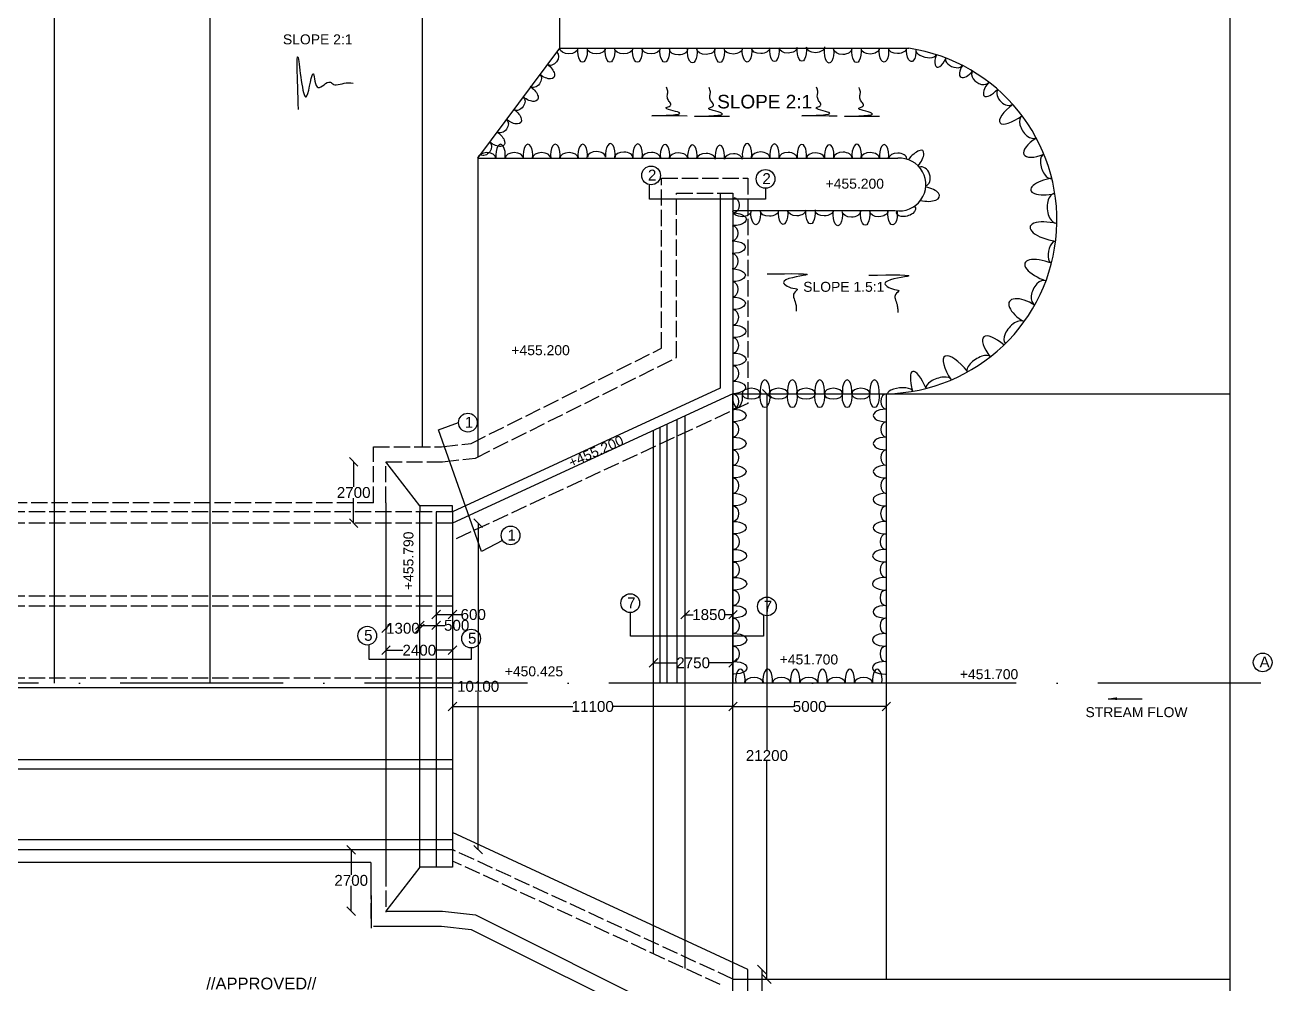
# Model space of a CAD drawing. Header units: millimetres. Extents: x 5124 to 6568637, y 2311 to 91879094.
# Drawn here: x 3913422 to 3927198, y 45935466 to 45946054 of the extents above; entities that cross this region are included whole.
import ezdxf

# ---------------------------------------------------------------- set-up
doc = ezdxf.new("R2010")
doc.units = ezdxf.units.MM
doc.header["$MEASUREMENT"] = 0
doc.linetypes.add('ACAD_ISO02W100', pattern=[15, 12, -3])
doc.linetypes.add('ACAD_ISO10W100', pattern=[18, 12, -3, 0, -3])
for name, color, linetype in [('DIMENSION', 7, 'Continuous'), ('DRAWING', 7, 'Continuous'), ('TEXT', 7, 'Continuous')]:
    doc.layers.add(name, color=color, linetype=linetype)
doc.styles.get("Standard").update_dxf_attribs({"font": 'arial.ttf', "height": 120})
doc.dimstyles.get("Standard").update_dxf_attribs({"dimtxt": 200, "dimasz": 110, "dimexe": 0.18, "dimexo": 0.0625, "dimgap": 0.09, "dimtad": 0, "dimtih": 1, "dimtoh": 1, "dimdec": 0, "dimzin": 0, "dimdsep": 46, "dimtxsty": 'Standard', "dimblk": 'OBLIQUE', "dimcen": 0.09, "dimse1": 1, "dimse2": 1, "dimadec": 0, "dimazin": 0, "dimtfac": 1, "dimtdec": 0, "dimtofl": 0, "dimtmove": 0, "dimatfit": 3, "dimfxl": 1, "dimtolj": 1, "dimtzin": 0, "dimarcsym": 0})

# ---------------------------------------------------------------- blocks, each defined once
blk = doc.blocks.new('_Oblique')
at = {"color": 0, "linetype": 'ByBlock', "lineweight": -2}
blk.add_line((-0.5, -0.5), (0.5, 0.5), dxfattribs=at)
blk = doc.blocks.new('*D222')
at = {"layer": 'Defpoints', "color": 0, "linetype": 'Continuous', "transparency": 16777216}
for p in [(3917026, 45936949), (3917410, 45936949), (3917410, 45936272)]:
    blk.add_point(p, dxfattribs=at)
at = {"layer": 'DIMENSION', "color": 0, "linetype": 'Continuous', "lineweight": -2, "transparency": 16777216}
for p, q in [((3917026, 45936949), (3917026, 45936672)), ((3917026, 45936272), (3917026, 45936549))]:
    blk.add_line(p, q, dxfattribs=at)
at = {"layer": 'DIMENSION', "color": 0, "linetype": 'Continuous', "lineweight": -2, "transparency": 16777216, "xscale": 95, "yscale": 95, "zscale": 95}
for p, rotation in [((3917026, 45936949), 90), ((3917026, 45936272), 270)]:
    blk.add_blockref('_Oblique', p, dxfattribs=dict(at, rotation=rotation))
at = {"layer": 'DIMENSION', "color": 0, "linetype": 'Continuous', "transparency": 16777216, "insert": (3917026, 45936610), "char_height": 120, "attachment_point": 5}
blk.add_mtext('\\A1;2700', dxfattribs=at)
blk = doc.blocks.new('*D225')
at = {"layer": 'Defpoints', "color": 0, "linetype": 'Continuous', "transparency": 16777216}
for p in [(3921409, 45935626), (3921561, 45935626), (3921409, 45933141)]:
    blk.add_point(p, dxfattribs=at)
at = {"layer": 'DIMENSION', "color": 0, "linetype": 'Continuous', "lineweight": -2, "transparency": 16777216}
for p, q in [((3921561, 45935626), (3921561, 45935188)), ((3921561, 45933141), (3921561, 45935066))]:
    blk.add_line(p, q, dxfattribs=at)
at = {"layer": 'DIMENSION', "color": 0, "linetype": 'Continuous', "lineweight": -2, "transparency": 16777216, "xscale": 95, "yscale": 95, "zscale": 95}
for p, rotation in [((3921561, 45935626), 90), ((3921561, 45933141), 270)]:
    blk.add_blockref('_Oblique', p, dxfattribs=dict(at, rotation=rotation))
at = {"layer": 'DIMENSION', "color": 0, "linetype": 'Continuous', "transparency": 16777216, "insert": (3921561, 45935127), "char_height": 120, "attachment_point": 5}
blk.add_mtext('\\A1;6450', dxfattribs=at)
blk = doc.blocks.new('*D230')
at = {"layer": 'Defpoints', "color": 0, "linetype": 'Continuous', "transparency": 16777216}
for p in [(3918146, 45940554), (3918146, 45936950), (3918428, 45936950)]:
    blk.add_point(p, dxfattribs=at)
at = {"layer": 'DIMENSION', "color": 0, "linetype": 'Continuous', "lineweight": -2, "transparency": 16777216}
for p, q in [((3918428, 45940554), (3918428, 45938813)), ((3918428, 45936950), (3918428, 45938690))]:
    blk.add_line(p, q, dxfattribs=at)
at = {"layer": 'DIMENSION', "color": 0, "linetype": 'Continuous', "lineweight": -2, "transparency": 16777216, "xscale": 95, "yscale": 95, "zscale": 95}
for p, rotation in [((3918428, 45940554), 90), ((3918428, 45936950), 270)]:
    blk.add_blockref('_Oblique', p, dxfattribs=dict(at, rotation=rotation))
at = {"layer": 'DIMENSION', "color": 0, "linetype": 'Continuous', "transparency": 16777216, "insert": (3918428, 45938752), "char_height": 120, "attachment_point": 5}
blk.add_mtext('\\A1;10100', dxfattribs=at)
blk = doc.blocks.new('*D231')
at = {"layer": 'Defpoints', "color": 0, "linetype": 'Continuous', "transparency": 16777216}
for p in [(3920364, 45939012), (3921243, 45939012), (3921243, 45939012)]:
    blk.add_point(p, dxfattribs=at)
at = {"layer": 'DIMENSION', "color": 0, "linetype": 'Continuous', "lineweight": -2, "transparency": 16777216}
for p, q in [((3920364, 45939012), (3920623, 45939012)), ((3921243, 45939012), (3920984, 45939012))]:
    blk.add_line(p, q, dxfattribs=at)
at = {"layer": 'DIMENSION', "color": 0, "linetype": 'Continuous', "lineweight": -2, "transparency": 16777216, "xscale": 95, "yscale": 95, "zscale": 95, "rotation": 180}
blk.add_blockref('_Oblique', (3920364, 45939012), dxfattribs=at)
at = {"layer": 'DIMENSION', "color": 0, "linetype": 'Continuous', "lineweight": -2, "transparency": 16777216, "xscale": 95, "yscale": 95, "zscale": 95}
blk.add_blockref('_Oblique', (3921243, 45939012), dxfattribs=at)
at = {"layer": 'DIMENSION', "color": 0, "linetype": 'Continuous', "transparency": 16777216, "insert": (3920803, 45939012), "char_height": 120, "attachment_point": 5}
blk.add_mtext('\\A1;2750', dxfattribs=at)
blk = doc.blocks.new('*D232')
at = {"layer": 'Defpoints', "color": 0, "linetype": 'Continuous', "transparency": 16777216}
for p in [(3921465, 45941983), (3921465, 45935520), (3921618, 45935520)]:
    blk.add_point(p, dxfattribs=at)
at = {"layer": 'DIMENSION', "color": 0, "linetype": 'Continuous', "lineweight": -2, "transparency": 16777216}
for p, q in [((3921618, 45941983), (3921618, 45938049)), ((3921618, 45935520), (3921618, 45937926))]:
    blk.add_line(p, q, dxfattribs=at)
at = {"layer": 'DIMENSION', "color": 0, "linetype": 'Continuous', "lineweight": -2, "transparency": 16777216, "xscale": 95, "yscale": 95, "zscale": 95}
for p, rotation in [((3921618, 45941983), 90), ((3921618, 45935520), 270)]:
    blk.add_blockref('_Oblique', p, dxfattribs=dict(at, rotation=rotation))
at = {"layer": 'DIMENSION', "color": 0, "linetype": 'Continuous', "transparency": 16777216, "insert": (3921618, 45937988), "char_height": 120, "attachment_point": 5}
blk.add_mtext('\\A1;21200', dxfattribs=at)
blk = doc.blocks.new('*D233')
at = {"layer": 'Defpoints', "color": 0, "linetype": 'Continuous', "transparency": 16777216}
for p in [(3918146, 45938615), (3921243, 45938530), (3921243, 45938530)]:
    blk.add_point(p, dxfattribs=at)
at = {"layer": 'DIMENSION', "color": 0, "linetype": 'Continuous', "lineweight": -2, "transparency": 16777216}
for p, q in [((3918146, 45938530), (3919474, 45938530)), ((3921243, 45938530), (3919914, 45938530))]:
    blk.add_line(p, q, dxfattribs=at)
at = {"layer": 'DIMENSION', "color": 0, "linetype": 'Continuous', "lineweight": -2, "transparency": 16777216, "xscale": 95, "yscale": 95, "zscale": 95, "rotation": 180}
blk.add_blockref('_Oblique', (3918146, 45938530), dxfattribs=at)
at = {"layer": 'DIMENSION', "color": 0, "linetype": 'Continuous', "lineweight": -2, "transparency": 16777216, "xscale": 95, "yscale": 95, "zscale": 95}
blk.add_blockref('_Oblique', (3921243, 45938530), dxfattribs=at)
at = {"layer": 'DIMENSION', "color": 0, "linetype": 'Continuous', "transparency": 16777216, "insert": (3919694, 45938530), "char_height": 120, "attachment_point": 5}
blk.add_mtext('\\A1;11100', dxfattribs=at)
blk = doc.blocks.new('*D234')
at = {"layer": 'Defpoints', "color": 0, "linetype": 'Continuous', "transparency": 16777216}
for p in [(3921243, 45938530), (3922937, 45938530), (3922937, 45938530)]:
    blk.add_point(p, dxfattribs=at)
at = {"layer": 'DIMENSION', "color": 0, "linetype": 'Continuous', "lineweight": -2, "transparency": 16777216}
for p, q in [((3921243, 45938530), (3921911, 45938530)), ((3922937, 45938530), (3922269, 45938530))]:
    blk.add_line(p, q, dxfattribs=at)
at = {"layer": 'DIMENSION', "color": 0, "linetype": 'Continuous', "lineweight": -2, "transparency": 16777216, "xscale": 95, "yscale": 95, "zscale": 95, "rotation": 180}
blk.add_blockref('_Oblique', (3921243, 45938530), dxfattribs=at)
at = {"layer": 'DIMENSION', "color": 0, "linetype": 'Continuous', "lineweight": -2, "transparency": 16777216, "xscale": 95, "yscale": 95, "zscale": 95}
blk.add_blockref('_Oblique', (3922937, 45938530), dxfattribs=at)
at = {"layer": 'DIMENSION', "color": 0, "linetype": 'Continuous', "transparency": 16777216, "insert": (3922090, 45938530), "char_height": 120, "attachment_point": 5}
blk.add_mtext('\\A1;5000', dxfattribs=at)
blk = doc.blocks.new('*D235')
at = {"layer": 'Defpoints', "color": 0, "linetype": 'Continuous', "transparency": 16777216}
for p in [(3917784, 45939426), (3917964, 45939426), (3917964, 45939426)]:
    blk.add_point(p, dxfattribs=at)
at = {"layer": 'DIMENSION', "color": 0, "linetype": 'Continuous', "lineweight": -2, "transparency": 16777216}
for p, q in [((3917784, 45939426), (3917964, 45939426)), ((3917964, 45939426), (3918059, 45939426))]:
    blk.add_line(p, q, dxfattribs=at)
at = {"layer": 'DIMENSION', "color": 0, "linetype": 'Continuous', "lineweight": -2, "transparency": 16777216, "xscale": 95, "yscale": 95, "zscale": 95, "rotation": 180}
blk.add_blockref('_Oblique', (3917784, 45939426), dxfattribs=at)
at = {"layer": 'DIMENSION', "color": 0, "linetype": 'Continuous', "lineweight": -2, "transparency": 16777216, "xscale": 95, "yscale": 95, "zscale": 95}
blk.add_blockref('_Oblique', (3917964, 45939426), dxfattribs=at)
at = {"layer": 'DIMENSION', "color": 0, "linetype": 'Continuous', "transparency": 16777216, "insert": (3918191, 45939426), "char_height": 120, "attachment_point": 5}
blk.add_mtext('\\A1;500', dxfattribs=at)
blk = doc.blocks.new('*D236')
at = {"layer": 'Defpoints', "color": 0, "linetype": 'Continuous', "transparency": 16777216}
for p in [(3917963, 45939545), (3918146, 45939545), (3918146, 45939545)]:
    blk.add_point(p, dxfattribs=at)
at = {"layer": 'DIMENSION', "color": 0, "linetype": 'Continuous', "lineweight": -2, "transparency": 16777216}
for p, q in [((3917963, 45939545), (3918146, 45939545)), ((3918146, 45939545), (3918241, 45939545))]:
    blk.add_line(p, q, dxfattribs=at)
at = {"layer": 'DIMENSION', "color": 0, "linetype": 'Continuous', "lineweight": -2, "transparency": 16777216, "xscale": 95, "yscale": 95, "zscale": 95, "rotation": 180}
blk.add_blockref('_Oblique', (3917963, 45939545), dxfattribs=at)
at = {"layer": 'DIMENSION', "color": 0, "linetype": 'Continuous', "lineweight": -2, "transparency": 16777216, "xscale": 95, "yscale": 95, "zscale": 95}
blk.add_blockref('_Oblique', (3918146, 45939545), dxfattribs=at)
at = {"layer": 'DIMENSION', "color": 0, "linetype": 'Continuous', "transparency": 16777216, "insert": (3918374, 45939545), "char_height": 120, "attachment_point": 5}
blk.add_mtext('\\A1;600', dxfattribs=at)
blk = doc.blocks.new('*D237')
at = {"layer": 'Defpoints', "color": 0, "linetype": 'Continuous', "transparency": 16777216}
for p in [(3917410, 45939393), (3917410, 45939393), (3917784, 45939426)]:
    blk.add_point(p, dxfattribs=at)
at = {"layer": 'DIMENSION', "color": 0, "linetype": 'Continuous', "lineweight": -2, "transparency": 16777216}
for p, q in [((3917410, 45939393), (3917424, 45939393)), ((3917784, 45939393), (3917771, 45939393))]:
    blk.add_line(p, q, dxfattribs=at)
at = {"layer": 'DIMENSION', "color": 0, "linetype": 'Continuous', "lineweight": -2, "transparency": 16777216, "xscale": 95, "yscale": 95, "zscale": 95, "rotation": 180}
blk.add_blockref('_Oblique', (3917410, 45939393), dxfattribs=at)
at = {"layer": 'DIMENSION', "color": 0, "linetype": 'Continuous', "lineweight": -2, "transparency": 16777216, "xscale": 95, "yscale": 95, "zscale": 95}
blk.add_blockref('_Oblique', (3917784, 45939393), dxfattribs=at)
at = {"layer": 'DIMENSION', "color": 0, "linetype": 'Continuous', "transparency": 16777216, "insert": (3917597, 45939393), "char_height": 120, "attachment_point": 5}
blk.add_mtext('\\A1;1300', dxfattribs=at)
blk = doc.blocks.new('*D238')
at = {"layer": 'Defpoints', "color": 0, "linetype": 'Continuous', "transparency": 16777216}
for p in [(3917410, 45939249), (3918146, 45939249), (3918146, 45939151)]:
    blk.add_point(p, dxfattribs=at)
at = {"layer": 'DIMENSION', "color": 0, "linetype": 'Continuous', "lineweight": -2, "transparency": 16777216}
for p, q in [((3917410, 45939151), (3917598, 45939151)), ((3918146, 45939151), (3917958, 45939151))]:
    blk.add_line(p, q, dxfattribs=at)
at = {"layer": 'DIMENSION', "color": 0, "linetype": 'Continuous', "lineweight": -2, "transparency": 16777216, "xscale": 95, "yscale": 95, "zscale": 95, "rotation": 180}
blk.add_blockref('_Oblique', (3917410, 45939151), dxfattribs=at)
at = {"layer": 'DIMENSION', "color": 0, "linetype": 'Continuous', "lineweight": -2, "transparency": 16777216, "xscale": 95, "yscale": 95, "zscale": 95}
blk.add_blockref('_Oblique', (3918146, 45939151), dxfattribs=at)
at = {"layer": 'DIMENSION', "color": 0, "linetype": 'Continuous', "transparency": 16777216, "insert": (3917778, 45939151), "char_height": 120, "attachment_point": 5}
blk.add_mtext('\\A1;2400', dxfattribs=at)
blk = doc.blocks.new('*D239')
at = {"layer": 'Defpoints', "color": 0, "linetype": 'Continuous', "transparency": 16777216}
for p in [(3917053, 45941231), (3917410, 45941231), (3917382, 45940554)]:
    blk.add_point(p, dxfattribs=at)
at = {"layer": 'DIMENSION', "color": 0, "linetype": 'Continuous', "lineweight": -2, "transparency": 16777216}
for p, q in [((3917053, 45941231), (3917053, 45940954)), ((3917053, 45940554), (3917053, 45940831))]:
    blk.add_line(p, q, dxfattribs=at)
at = {"layer": 'DIMENSION', "color": 0, "linetype": 'Continuous', "lineweight": -2, "transparency": 16777216, "xscale": 95, "yscale": 95, "zscale": 95}
for p, rotation in [((3917053, 45941231), 90), ((3917053, 45940554), 270)]:
    blk.add_blockref('_Oblique', p, dxfattribs=dict(at, rotation=rotation))
at = {"layer": 'DIMENSION', "color": 0, "linetype": 'Continuous', "transparency": 16777216, "insert": (3917053, 45940892), "char_height": 120, "attachment_point": 5}
blk.add_mtext('\\A1;2700', dxfattribs=at)
blk = doc.blocks.new('*D240')
at = {"layer": 'Defpoints', "color": 0, "linetype": 'Continuous', "transparency": 16777216}
for p in [(3920715, 45939544), (3921243, 45939544), (3921243, 45939544)]:
    blk.add_point(p, dxfattribs=at)
at = {"layer": 'DIMENSION', "color": 0, "linetype": 'Continuous', "lineweight": -2, "transparency": 16777216}
for p, q in [((3920715, 45939544), (3920805, 45939544)), ((3921243, 45939544), (3921152, 45939544))]:
    blk.add_line(p, q, dxfattribs=at)
at = {"layer": 'DIMENSION', "color": 0, "linetype": 'Continuous', "lineweight": -2, "transparency": 16777216, "xscale": 95, "yscale": 95, "zscale": 95, "rotation": 180}
blk.add_blockref('_Oblique', (3920715, 45939544), dxfattribs=at)
at = {"layer": 'DIMENSION', "color": 0, "linetype": 'Continuous', "lineweight": -2, "transparency": 16777216, "xscale": 95, "yscale": 95, "zscale": 95}
blk.add_blockref('_Oblique', (3921243, 45939544), dxfattribs=at)
at = {"layer": 'DIMENSION', "color": 0, "linetype": 'Continuous', "transparency": 16777216, "insert": (3920979, 45939544), "char_height": 120, "attachment_point": 5}
blk.add_mtext('\\A1;1850', dxfattribs=at)

msp = doc.modelspace()

# ---------------------------------------------------------------- linework, layer by layer
at = {"layer": 'DIMENSION', "linetype": 'Continuous'}
for points in [[(3921602.7, 45944250.9), (3921602.7, 45944131.6), (3920320.4, 45944131.6), (3920320.4, 45944284.6)], [(3918698.7, 45940364), (3918464.3, 45940243), (3917989.2, 45941585.9), (3918211.4, 45941664)], [(3921581.5, 45939541.5), (3921581.5, 45939308), (3920111.5, 45939308), (3920111.5, 45939575.5)], [(3918350.5, 45939176.7), (3918350.5, 45939047.6), (3917225.2, 45939047.6), (3917225.2, 45939208.5)]]:
    msp.add_lwpolyline(points, dxfattribs=at)
msp.add_spline([(3916442.5, 45945122.5), (3916442.5, 45945673), (3916537.4, 45945272.2), (3916608, 45945513), (3916661.6, 45945362.2), (3916795.5, 45945423), (3916832.1, 45945398.7), (3916861.3, 45945393.8), (3916946.5, 45945410.9), (3917046.4, 45945413.3)], degree=3, dxfattribs=at)
at = {"layer": 'DRAWING', "linetype": 'ACAD_ISO02W100', "ltscale": 15}
for p, q in [((3920619.4, 45942381.9), (3920619.4, 45944196.5)), ((3920619.4, 45944196.5), (3921242.9, 45944196.5)), ((3918397.7, 45941273.1), (3920619.4, 45942381.9)), ((3917410.2, 45941231.3), (3918034.3, 45941231.3)), ((3918034.3, 45941231.3), (3918397.7, 45941273.1)), ((3921242.9, 45935520.4), (3918145.9, 45936949.9)), ((3921102.7, 45935459.5), (3918145.9, 45936824.2)), ((3921242.9, 45933307), (3921242.9, 45935520.4))]:
    msp.add_line(p, q, dxfattribs=at)
at = {"layer": 'DRAWING', "linetype": 'Continuous'}
for p, q in [((3921102.7, 45944196.5), (3921102.7, 45942044)), ((3921242.9, 45944196.5), (3921242.9, 45941983.1)), ((3921102.7, 45942044), (3918145.9, 45940679.3)), ((3921242.9, 45941983.1), (3918145.9, 45940553.6)), ((3917784.3, 45936757.4), (3917784.3, 45940681.4)), ((3918145.9, 45940681.4), (3918145.9, 45936757.4)), ((3918145.9, 45936757.4), (3917784.3, 45936757.4)), ((3917410.2, 45936272.2), (3918034.3, 45936272.2)), ((3918034.3, 45936272.2), (3918397.7, 45936230.4)), ((3918397.7, 45936230.4), (3920619.4, 45935121.6))]:
    msp.add_line(p, q, dxfattribs=at)
for points in [[(3913745.1, 45948020.9), (3913745.1, 45938789.6)], [(3915463.9, 45948020.9), (3915463.9, 45938789.6)], [(3917812.8, 45941397.3), (3917812.8, 45948020.9)], [(3919330.3, 45945796.5), (3919330.3, 45948020.9), (3926730.2, 45948020.9), (3926730.2, 45934927)], [(3918424.2, 45944583.6), (3919330.3, 45945796.5), (3923186.2, 45945796.5)], [(3918424.2, 45944583.6), (3923064, 45944583.6)], [(3918424.2, 45944583.6), (3918424.2, 45941286.3)], [(3921242.9, 45944005.7), (3923032.4, 45944005.7)], [(3921242.9, 45941983.1), (3921242.9, 45938789.6)], [(3922937.1, 45941983.1), (3926730.2, 45941983.1)], [(3920714.6, 45935638.6), (3920714.6, 45941739.3)], [(3920364.1, 45935800.4), (3920364.1, 45941577.5)], [(3920438.4, 45938789.6), (3920438.4, 45941611.8)], [(3920515.3, 45938789.6), (3920515.3, 45941647.3)], [(3920625.5, 45938789.6), (3920625.5, 45941698.1)], [(3917784.3, 45940746.2), (3917410.2, 45941231.3)], [(3917410.2, 45940780.3), (3917410.2, 45936723.2)], [(3918145.9, 45940681.4), (3918145.3, 45940746.2), (3917784.3, 45940746.2), (3917784.3, 45940681.4)], [(3917962.8, 45940679.3), (3917965.1, 45936757.4)], [(3918145.9, 45938734.9), (3896872.4, 45938734.9)], [(3921242.9, 45935520.4), (3921242.9, 45938789.6)], [(3922937.1, 45938789.6), (3922937.1, 45935520.4)], [(3918145.9, 45937942), (3896872.4, 45937942)], [(3918145.9, 45937839.8), (3896872.4, 45937839.8)], [(3918145.9, 45937059.6), (3896872.4, 45937059.6)], [(3917270.4, 45936106.2), (3918024.8, 45936106.2), (3918349.8, 45936068.9), (3920453.4, 45935018.9), (3920453.4, 45933141), (3921408.9, 45933141), (3921408.9, 45935626.4), (3918145.9, 45937139.7)], [(3918145.9, 45936948.6), (3896872.4, 45936948.6)], [(3917241.2, 45936808.1), (3897796.8, 45936808.1)], [(3917241.2, 45936808.1), (3917246.3, 45936082.3)], [(3917784.3, 45936757.4), (3917410.2, 45936272.2)], [(3921242.9, 45935520.4), (3926730.2, 45935520.4)]]:
    msp.add_lwpolyline(points, dxfattribs=at)
at = {"layer": 'DRAWING', "linetype": 'ACAD_ISO02W100', "ltscale": 15}
for points in [[(3917270.4, 45941397.3), (3918024.8, 45941397.3), (3918349.8, 45941434.7), (3920453.4, 45942484.6), (3920453.4, 45944362.5), (3921408.9, 45944362.5), (3921408.9, 45941877.1), (3918145.9, 45940363.8)], [(3917270.4, 45940780.3), (3917270.4, 45941397.3)], [(3917410.2, 45940780.3), (3917410.2, 45941231.3)], [(3917270.4, 45940780.3), (3897807.9, 45940780.3)], [(3918145.9, 45940679.3), (3896872.4, 45940679.3)], [(3918145.9, 45940553.6), (3896872.4, 45940553.6)], [(3918145.9, 45939749.7), (3896872.4, 45939749.7)], [(3918145.9, 45939637.7), (3897799.9, 45939637.7)], [(3918145.9, 45938843.4), (3896872.4, 45938843.4)], [(3917241.2, 45936808.1), (3917241.2, 45936191.1)], [(3917410.2, 45936723.2), (3917410.2, 45936258)]]:
    msp.add_lwpolyline(points, dxfattribs=at)
at = {"layer": 'DRAWING', "linetype": 'Continuous'}
msp.add_lwpolyline([(3921242.9, 45941983.1), (3922937.1, 45941983.1), (3922937.1, 45938789.6), (3921242.9, 45938789.6)], close=True, dxfattribs=at)
at = {"layer": 'DRAWING', "linetype": 'ACAD_ISO10W100', "ltscale": 150}
msp.add_lwpolyline([(3927073.1, 45938789.6), (3886383.5, 45938789.6)], dxfattribs=at)
at = {"layer": 'DRAWING', "linetype": 'Continuous'}
for centre in [(3920338.4, 45944393.4), (3921602.7, 45944354.5), (3918315, 45941664), (3918786.7, 45940418.7), (3920108.6, 45939671.1), (3921618.1, 45939634.6), (3917203.2, 45939312.1), (3918350.5, 45939280.3), (3927094.4, 45939017.1)]:
    msp.add_circle(centre, 103.6, dxfattribs=at)
for centre, radius, start, end in [((3922903.9, 45943900.1), 1917.3, 270.99232, 81.53279), ((3923082.5, 45944292.8), 291.4, 260.0984, 93.64455)]:
    msp.add_arc(centre, radius, start, end, dxfattribs=at)
at = {"layer": 'DRAWING', "extrusion": (0, 0, -1)}
for centre, major_axis, ratio, start_param, end_param in [((3919245.6, 45945685.6), (-52.2, -67.4), 0.7243402, 3.1415927, 6.2831853), ((3919430.5, 45945796.5), (-100.3, 0), 0.6159741, 3.1415927, 6.2831853), ((3919581.8, 45945767), (0, -124), 0.4233871, 4.4721825, 8.0941882), ((3919733, 45945796.5), (-100.3, 0), 0.6159741, 3.1415927, 6.2831853), ((3919884.3, 45945767), (0, -124), 0.4233871, 4.4721825, 8.0941882), ((3920035.5, 45945796.5), (-100.3, 0), 0.6159741, 3.1415927, 6.2831853), ((3920186.7, 45945767), (0, -124), 0.4233871, 4.4721825, 8.0941882), ((3920338, 45945796.5), (-100.3, 0), 0.6159741, 3.1415927, 6.2831853), ((3920489.2, 45945767), (0, -124), 0.4233871, 4.4721825, 8.0941882), ((3920641.7, 45945785.4), (-100.2, -1.6), 0.6159741, 3.1415927, 6.2831853), ((3920793.4, 45945758.4), (2, -124), 0.4233871, 4.4721825, 8.0941882), ((3920944.2, 45945790.3), (-100.2, -1.6), 0.6159741, 3.1415927, 6.2831853), ((3921095.9, 45945763.3), (2, -124), 0.4233871, 4.4721825, 8.0941882), ((3921246.6, 45945795.2), (-100.2, -1.6), 0.6159741, 3.1415927, 6.2831853), ((3921398.3, 45945768.2), (2, -124), 0.4233871, 4.4721825, 8.0941882), ((3921549.1, 45945800.1), (-100.2, -1.6), 0.6159741, 3.1415927, 6.2831853), ((3921700.8, 45945773.1), (2, -124), 0.4233871, 4.4721825, 8.0941882), ((3921851.5, 45945805), (-100.2, -1.6), 0.6159741, 3.1415927, 6.2831853), ((3922003.2, 45945778), (2, -124), 0.4233871, 4.4721825, 8.0941882), ((3922154, 45945810), (-100.2, -1.6), 0.6159741, 3.1415927, 6.2831853), ((3922304.6, 45945758), (2, -124), 0.4233871, 4.4721825, 8.0941882), ((3922455.4, 45945790), (-100.2, -1.6), 0.6159741, 3.1415927, 6.2831853), ((3922607.1, 45945763), (2, -124), 0.4233871, 4.4721825, 8.0941882), ((3922757.8, 45945794.9), (-100.2, -1.6), 0.6159741, 3.1415927, 6.2831853), ((3922909.5, 45945767.9), (2, -124), 0.4233871, 4.4721825, 8.0941882), ((3923060.3, 45945799.8), (-100.2, -1.6), 0.6159741, 3.1415927, 6.2831853), ((3923212, 45945772.8), (2, -124), 0.4233871, 4.6343407, 8.0941882), ((3919155.3, 45945559.9), (110, -85), 0.5, 4.6728103, 7.8935603), ((3919056.4, 45945440.9), (-52.2, -67.4), 0.7243402, 3.1415927, 6.2831853), ((3918972.3, 45945310.6), (111.7, -82.8), 0.5, 4.6728103, 7.8935603), ((3918875.5, 45945189.1), (-50.8, -68.5), 0.7243402, 3.1415927, 6.2831853), ((3918690.9, 45944940.1), (-50.8, -68.5), 0.7243402, 3.1415927, 6.2831853), ((3918787.8, 45945061.6), (111.7, -82.8), 0.5, 4.6728103, 7.8935603), ((3918603.2, 45944812.6), (111.7, -82.8), 0.5, 4.6728103, 7.8935603), ((3918506.3, 45944691.1), (-50.8, -68.5), 0.7243402, 3.1415927, 6.2831853), ((3921250.8, 45944064.3), (0, -85.2), 0.7243402, 3.1415927, 6.2831853), ((3923156, 45944003.8), (103.9, 31.7), 0.553293, -0.3410415, 3.6214688), ((3921342.4, 45943999.2), (-100.2, -1.6), 0.6159741, 3.1415927, 6.2831853), ((3921250.8, 45943909.5), (139, 0), 0.5, 4.6728103, 7.8935603), ((3921494.1, 45943972.1), (2, -124), 0.4233871, 4.4721825, 8.0941882), ((3921644.8, 45944004.1), (-100.2, -1.6), 0.6159741, 3.1415927, 6.2831853), ((3921796.5, 45943977.1), (2, -124), 0.4233871, 4.4721825, 8.0941882), ((3921947.3, 45944009), (-100.2, -1.6), 0.6159741, 3.1415927, 6.2831853), ((3922099, 45943982), (2, -124), 0.4233871, 4.4721825, 8.0941882), ((3922250.4, 45944007.3), (-100.2, -1.6), 0.6159741, 3.1415927, 6.2831853), ((3922400.4, 45943962), (2, -124), 0.4233871, 4.4721825, 8.0941882), ((3922551.1, 45943994), (-100.2, -1.6), 0.6159741, 3.1415927, 6.2831853), ((3922702.8, 45943966.9), (2, -124), 0.4233871, 4.4721825, 8.0941882), ((3922853.6, 45943998.9), (-100.2, -1.6), 0.6159741, 3.1415927, 6.2831853), ((3923005.3, 45943971.8), (2, -124), 0.4233871, 4.4721825, 8.0941882), ((3921235, 45943755.5), (0, -85.2), 0.7243402, 3.1415927, 6.2831853), ((3921240.5, 45943600.8), (139, 0), 0.5, 4.6728103, 7.8935603), ((3921235, 45943445.5), (0, -85.2), 0.7243402, 3.1415927, 6.2831853), ((3921241.7, 45943291.4), (139, 0), 0.5, 4.6728103, 7.8935603), ((3921236.2, 45943136.1), (0, -85.2), 0.7243402, 3.1415927, 6.2831853), ((3921241.7, 45942981.4), (139, 0), 0.5, 4.6728103, 7.8935603), ((3921241.7, 45942826.7), (0, -85.2), 0.7243402, 3.1415927, 6.2831853), ((3921247.2, 45942672), (139, 0), 0.5, 4.6728103, 7.8935603), ((3921241.7, 45942516.7), (0, -85.2), 0.7243402, 3.1415927, 6.2831853), ((3921248.4, 45942362.6), (139, 0), 0.5, 4.6728103, 7.8935603), ((3921242.9, 45942207.4), (0, -85.2), 0.7243402, 3.1415927, 6.2831853), ((3921242.9, 45942052.6), (139, 0), 0.5, 4.6728103, 7.8935603), ((3921293.9, 45941953.6), (0, -124), 0.4233871, 4.4721825, 8.0941882), ((3921242.9, 45941897.9), (0, -85.2), 0.7243402, 3.1415927, 6.2831853), ((3921445.1, 45941983.1), (-100.3, 0), 0.6159741, 3.1415927, 6.2831853), ((3921596.4, 45941953.6), (0, -124), 0.4233871, 4.4721825, 8.0941882), ((3921747.6, 45941983.1), (-100.3, 0), 0.6159741, 3.1415927, 6.2831853), ((3921898.9, 45941953.6), (0, -124), 0.4233871, 4.4721825, 8.0941882), ((3922050.1, 45941983.1), (-100.3, 0), 0.6159741, 3.1415927, 6.2831853), ((3922201.3, 45941953.6), (0, -124), 0.4233871, 4.4721825, 8.0941882), ((3922352.6, 45941983.1), (-100.3, 0), 0.6159741, 3.1415927, 6.2831853), ((3922503.8, 45941953.6), (0, -124), 0.4233871, 4.4721825, 8.0941882), ((3922655.1, 45941983.1), (-100.3, 0), 0.6159741, 3.1415927, 6.2831853), ((3922806.3, 45941953.6), (0, -124), 0.4233871, 4.4721825, 8.0941882), ((3921248.4, 45941743.2), (139, 0), 0.5, 4.6728103, 7.8935603), ((3921242.9, 45941588.5), (0, -85.2), 0.7243402, 3.1415927, 6.2831853), ((3921248.4, 45941433.8), (139, 0), 0.5, 4.6728103, 7.8935603), ((3921242.9, 45941278.5), (0, -85.2), 0.7243402, 3.1415927, 6.2831853), ((3921248.4, 45941123.8), (139, 0), 0.5, 4.6728103, 7.8935603), ((3921242.9, 45940968.6), (0, -85.2), 0.7243402, 3.1415927, 6.2831853), ((3921249.6, 45940814.4), (139, 0), 0.5, 4.6728103, 7.8935603), ((3921244.1, 45940659.2), (0, -85.2), 0.7243402, 3.1415927, 6.2831853), ((3921249.6, 45940504.5), (139, 0), 0.5, 4.6728103, 7.8935603), ((3921249.6, 45940349.7), (0, -85.2), 0.7243402, 3.1415927, 6.2831853), ((3921255.1, 45940195), (139, 0), 0.5, 4.6728103, 7.8935603), ((3921249.6, 45940039.8), (0, -85.2), 0.7243402, 3.1415927, 6.2831853), ((3921256.3, 45939885.7), (139, 0), 0.5, 4.6728103, 7.8935603), ((3921250.8, 45939730.4), (0, -85.2), 0.7243402, 3.1415927, 6.2831853), ((3921250.8, 45939575.7), (139, 0), 0.5, 4.6728103, 7.8935603), ((3921250.8, 45939420.9), (0, -85.2), 0.7243402, 3.1415927, 6.2831853), ((3921256.3, 45939266.2), (139, 0), 0.5, 4.6728103, 7.8935603), ((3921250.8, 45939111), (0, -85.2), 0.7243402, 3.1415927, 6.2831853), ((3921257.5, 45938956.8), (139, 0), 0.5, 4.6728103, 7.8935603)]:
    msp.add_ellipse(centre, major_axis=major_axis, ratio=ratio, start_param=start_param, end_param=end_param, dxfattribs=at)
at = {"layer": 'DRAWING', "linetype": 'Continuous'}
for centre, major_axis, ratio, start_param, end_param in [((3923375.3, 45945755.1), (-111.1, 28.2), 0.4994701, 0, 3.1415927), ((3923541.3, 45945704), (-47, -113.4), 0.4529905, 4.7089582, 7.905473), ((3923683.9, 45945645.4), (-91.2, 37.3), 0.5583132, 6.1679114, 9.424778), ((3923837, 45945581), (-78.9, -100.3), 0.4905283, 4.8410742, 7.8834576), ((3923978.9, 45945483.9), (-90.4, 61.4), 0.6964886, 0, 3.1415927), ((3924132.3, 45945401.7), (-113.9, -130.9), 0.3690631, 4.86127, 7.7276212), ((3924256, 45945269.9), (-75.4, 89.8), 0.6975584, 0.2658586, 3.1415927), ((3924395.1, 45945122.4), (-202.7, -148), 0.3228042, 4.7804807, 7.8222505), ((3924514.2, 45944930.9), (-77.7, 121.3), 0.5907443, 0, 3.1415927), ((3924689.7, 45944743.3), (-232.9, -119.2), 0.3847307, 4.9314997, 7.6097519), ((3923235.5, 45944534.1), (-105.3, -131.1), 0.3797486, 1.6048631, 4.7638419), ((3924721.7, 45944493.4), (-43.8, 134.1), 0.5246392, 0, 3.1415927), ((3923337.5, 45944381), (-36, 104.1), 0.7331979, 3.1415927, 6.2831853), ((3924756.9, 45944273.2), (-225, -43.1), 0.3734047, 4.6052515, 7.9679674), ((3923353.2, 45944187.9), (-171.3, 26.9), 0.445012, 1.4151757, 4.6697111), ((3924809.7, 45944030.4), (-11.2, 164.2), 0.5865107, 0, 3.1415927), ((3924785.3, 45943769.8), (-260.2, 55.6), 0.3671937, 4.6539131, 8.0155126), ((3924784.1, 45943545.4), (22.9, 121.2), 0.4605908, 0, 3.1415927), ((3924716.9, 45943331.6), (-248.9, 93.1), 0.3817712, 4.6779328, 7.9294632), ((3924638.8, 45943097.2), (61.4, 132.7), 0.6053028, 0, 3.1415927), ((3924498.6, 45942880.3), (-201.1, 121.5), 0.4577024, 4.6091767, 7.9338423), ((3924355.9, 45942658.1), (103.3, 120.7), 0.5217989, 0, 3.1415927), ((3924214.4, 45942399.5), (-202, 210.6), 0.3537845, 4.9647202, 7.5674841), ((3923759.1, 45942161.2), (-177.5, 234.1), 0.3376747, 4.7263788, 7.7076692), ((3923958.2, 45942306), (127.7, 84.5), 0.4333937, 0, 3.1415927), ((3923323.5, 45941964.4), (-97.1, 264.8), 0.2738591, 4.9073233, 7.5805837), ((3923515.2, 45942088.9), (139.9, 47.2), 0.4431211, 0, 3.1415927), ((3923089, 45941996.9), (138.4, 13.5), 0.3625331, 0, 3.1415927)]:
    msp.add_ellipse(centre, major_axis=major_axis, ratio=ratio, start_param=start_param, end_param=end_param, dxfattribs=at)
at = {"layer": 'DRAWING'}
for centre, major_axis, ratio, start_param, end_param in [((3918675.7, 45944613.1), (0, 124), 0.4233871, 4.4721825, 8.0941882), ((3918978.2, 45944613.1), (0, 124), 0.4233871, 4.4721825, 8.0941882), ((3919280.7, 45944613.1), (0, 124), 0.4233871, 4.4721825, 8.0941882), ((3919583.2, 45944613.1), (0, 124), 0.4233871, 4.4721825, 8.0941882), ((3919887.4, 45944621.8), (2, 124), 0.4233871, 4.4721825, 8.0941882), ((3920189.8, 45944616.9), (2, 124), 0.4233871, 4.4721825, 8.0941882), ((3920492.3, 45944612), (2, 124), 0.4233871, 4.4721825, 8.0941882), ((3920794.7, 45944607.1), (2, 124), 0.4233871, 4.4721825, 8.0941882), ((3921097.2, 45944602.2), (2, 124), 0.4233871, 4.4721825, 8.0941882), ((3921398.6, 45944622.1), (2, 124), 0.4233871, 4.4721825, 8.0941882), ((3921701, 45944617.2), (2, 124), 0.4233871, 4.4721825, 8.0941882), ((3922003.5, 45944612.3), (2, 124), 0.4233871, 4.4721825, 8.0941882), ((3922305.9, 45944607.4), (2, 124), 0.4233871, 4.4721825, 8.0941882), ((3922609.6, 45944615.2), (2, 124), 0.4233871, 4.4721825, 8.0941882), ((3922912.1, 45944610.3), (2, 124), 0.4233871, 4.4721825, 8.0941882), ((3918524.5, 45944583.6), (-100.3, 0), 0.6159741, 3.1415927, 6.2831853), ((3918827, 45944583.6), (-100.3, 0), 0.6159741, 3.1415927, 6.2831853), ((3919129.4, 45944583.6), (-100.3, 0), 0.6159741, 3.1415927, 6.2831853), ((3919431.9, 45944583.6), (-100.3, 0), 0.6159741, 3.1415927, 6.2831853), ((3919735.7, 45944594.8), (-100.2, 1.6), 0.6159741, 3.1415927, 6.2831853), ((3920038.1, 45944589.8), (-100.2, 1.6), 0.6159741, 3.1415927, 6.2831853), ((3920340.6, 45944584.9), (-100.2, 1.6), 0.6159741, 3.1415927, 6.2831853), ((3920643, 45944580), (-100.2, 1.6), 0.6159741, 3.1415927, 6.2831853), ((3920945.5, 45944575.1), (-100.2, 1.6), 0.6159741, 3.1415927, 6.2831853), ((3921247.9, 45944570.2), (-100.2, 1.6), 0.6159741, 3.1415927, 6.2831853), ((3921549.3, 45944590.2), (-100.2, 1.6), 0.6159741, 3.1415927, 6.2831853), ((3921851.8, 45944585.3), (-100.2, 1.6), 0.6159741, 3.1415927, 6.2831853), ((3922154.2, 45944580.4), (-100.2, 1.6), 0.6159741, 3.1415927, 6.2831853), ((3922457.9, 45944588.2), (-100.2, 1.6), 0.6159741, 3.1415927, 6.2831853), ((3922760.3, 45944583.3), (-100.2, 1.6), 0.6159741, 3.1415927, 6.2831853), ((3923062.8, 45944578.4), (-100.2, 1.6), 0.6159741, 3.1415927, 6.2831853), ((3921596.3, 45942011.6), (0, 124), 0.4233871, 4.4721825, 8.0941882), ((3921898.8, 45942011.6), (0, 124), 0.4233871, 4.4721825, 8.0941882), ((3922201.3, 45942011.6), (0, 124), 0.4233871, 4.4721825, 8.0941882), ((3922503.8, 45942011.6), (0, 124), 0.4233871, 4.4721825, 8.0941882), ((3922806.3, 45942011.6), (0, 124), 0.4233871, 4.4721825, 8.0941882), ((3921445.1, 45941982.1), (-100.3, 0), 0.6159741, 3.1415927, 6.2831853), ((3921747.6, 45941982.1), (-100.3, 0), 0.6159741, 3.1415927, 6.2831853), ((3922050.1, 45941982.1), (-100.3, 0), 0.6159741, 3.1415927, 6.2831853), ((3922352.6, 45941982.1), (-100.3, 0), 0.6159741, 3.1415927, 6.2831853), ((3922655.1, 45941982.1), (-100.3, 0), 0.6159741, 3.1415927, 6.2831853), ((3922937.1, 45941897.9), (0, -85.2), 0.7243402, 3.1415927, 6.2831853), ((3922931.6, 45941743.2), (-139, 0), 0.5, 4.6728103, 7.8935603), ((3922937.1, 45941588.5), (0, -85.2), 0.7243402, 3.1415927, 6.2831853), ((3922931.6, 45941433.8), (-139, 0), 0.5, 4.6728103, 7.8935603), ((3922937.1, 45941278.5), (0, -85.2), 0.7243402, 3.1415927, 6.2831853), ((3922931.6, 45941123.8), (-139, 0), 0.5, 4.6728103, 7.8935603), ((3922937.1, 45940968.6), (0, -85.2), 0.7243402, 3.1415927, 6.2831853), ((3922930.4, 45940814.4), (-139, 0), 0.5, 4.6728103, 7.8935603), ((3922935.9, 45940659.2), (0, -85.2), 0.7243402, 3.1415927, 6.2831853), ((3922930.4, 45940504.5), (-139, 0), 0.5, 4.6728103, 7.8935603), ((3922930.4, 45940349.7), (0, -85.2), 0.7243402, 3.1415927, 6.2831853), ((3922924.9, 45940195), (-139, 0), 0.5, 4.6728103, 7.8935603), ((3922930.4, 45940039.8), (0, -85.2), 0.7243402, 3.1415927, 6.2831853), ((3922923.7, 45939885.7), (-139, 0), 0.5, 4.6728103, 7.8935603), ((3922929.2, 45939730.4), (0, -85.2), 0.7243402, 3.1415927, 6.2831853), ((3922929.2, 45939575.7), (-139, 0), 0.5, 4.6728103, 7.8935603), ((3922929.2, 45939420.9), (0, -85.2), 0.7243402, 3.1415927, 6.2831853), ((3922923.7, 45939266.2), (-139, 0), 0.5, 4.6728103, 7.8935603), ((3922929.2, 45939111), (0, -85.2), 0.7243402, 3.1415927, 6.2831853), ((3921324.5, 45938819.1), (0, 124), 0.4233871, 4.4721825, 8.0941882), ((3921627, 45938819.1), (0, 124), 0.4233871, 4.4721825, 8.0941882), ((3921929.5, 45938819.1), (0, 124), 0.4233871, 4.4721825, 8.0941882), ((3922231.9, 45938819.1), (0, 124), 0.4233871, 4.4721825, 8.0941882), ((3922534.4, 45938819.1), (0, 124), 0.4233871, 4.4721825, 8.0941882), ((3922922.5, 45938956.8), (-139, 0), 0.5, 4.6728103, 7.8935603), ((3922836.9, 45938819.1), (0, 124), 0.4233871, 4.4721825, 8.0941882), ((3921475.7, 45938789.6), (-100.3, 0), 0.6159741, 3.1415927, 6.2831853), ((3921778.2, 45938789.6), (-100.3, 0), 0.6159741, 3.1415927, 6.2831853), ((3922080.7, 45938789.6), (-100.3, 0), 0.6159741, 3.1415927, 6.2831853), ((3922383.2, 45938789.6), (-100.3, 0), 0.6159741, 3.1415927, 6.2831853), ((3922685.7, 45938789.6), (-100.3, 0), 0.6159741, 3.1415927, 6.2831853)]:
    msp.add_ellipse(centre, major_axis=major_axis, ratio=ratio, start_param=start_param, end_param=end_param, dxfattribs=at)
at = {"layer": 'DRAWING', "linetype": 'Continuous'}
for points in [[(3920735.7, 45945048.9), (3920368.8, 45945053.5), (3920647.6, 45945087.4), (3920506.7, 45945142.2), (3920549.7, 45945163), (3920557.1, 45945173.4), (3920539.3, 45945210.4), (3920518.5, 45945251.9), (3920518.5, 45945283), (3920523, 45945323), (3920508.1, 45945369)], [(3921205.8, 45945042.5), (3920839, 45945047), (3921117.7, 45945080.9), (3920976.8, 45945135.8), (3921019.8, 45945156.5), (3921027.2, 45945166.9), (3921009.4, 45945203.9), (3920988.7, 45945245.4), (3920988.7, 45945276.6), (3920993.1, 45945316.6), (3920978.3, 45945362.5)], [(3922393, 45945048.7), (3922026.2, 45945053.3), (3922305, 45945087.2), (3922164, 45945142), (3922207, 45945162.8), (3922214.5, 45945173.1), (3922196.7, 45945210.2), (3922175.9, 45945251.7), (3922175.9, 45945282.8), (3922180.3, 45945322.8), (3922165.5, 45945368.8)], [(3922863.1, 45945042.3), (3922496.3, 45945046.8), (3922775.1, 45945080.7), (3922634.1, 45945135.6), (3922677.2, 45945156.3), (3922684.6, 45945166.7), (3922666.8, 45945203.7), (3922646, 45945245.2), (3922646, 45945276.4), (3922650.5, 45945316.4), (3922635.6, 45945362.3)], [(3921622.1, 45943305.6), (3922044.3, 45943292.5), (3921800.4, 45943211.3), (3921928.9, 45943143.2), (3921952.5, 45943138), (3921918.4, 45943093.5), (3921913.2, 45943048.9), (3921934.2, 45942980.8), (3921942, 45942931.1), (3921942, 45942894.4)], [(3922743.4, 45943291.5), (3923165.6, 45943278.4), (3922921.7, 45943197.2), (3923050.2, 45943129.2), (3923073.8, 45943123.9), (3923039.7, 45943079.4), (3923034.5, 45943034.9), (3923055.5, 45942966.8), (3923063.3, 45942917), (3923063.3, 45942880.3)]]:
    msp.add_spline(points, degree=3, dxfattribs=at)

# ---------------------------------------------------------------- texts
at = {"layer": 'DIMENSION', "char_height": 120, "width": 86.821, "attachment_point": 1}
for s, insert in [('2', (3920303.6, 45944457.1)), ('2', (3921568, 45944418.2)), ('1', (3918280.2, 45941727.7)), ('1', (3918752, 45940482.4)), ('7', (3920073.9, 45939734.8)), ('7', (3921583.4, 45939698.3)), ('5', (3917168.5, 45939375.8)), ('5', (3918315.8, 45939344)), ('A', (3927059.7, 45939080.8))]:
    msp.add_mtext(s, dxfattribs=dict(at, insert=insert))
at = {"layer": 'TEXT'}
for s, height, p in [('SLOPE 2:1', 110, (3916271.6, 45945840.3)), ('SLOPE 2:1', 150, (3921069.1, 45945132.7)), ('+455.200', 110, (3922266.1, 45944246.5)), ('SLOPE 1.5:1', 110, (3922018.9, 45943108.3)), ('+455.200', 110, (3918795.3, 45942408.8)), ('+451.700', 110, (3921759.5, 45938994.6)), ('+450.425', 110, (3918721.8, 45938863.5)), ('+451.700', 110, (3923749.4, 45938832.1)), ('STREAM FLOW', 110, (3925137.4, 45938412.6))]:
    msp.add_text(s, height=height, dxfattribs=at).set_placement(p)
for s, rotation, p in [('+455.200', 24.08509, (3919457.9, 45941164.9)), ('+455.790', 90, (3917713.1, 45939816.2))]:
    msp.add_text(s, height=110, rotation=rotation, dxfattribs=at).set_placement(p)
at = {"layer": 'TEXT', "insert": (3915423.1, 45935537.1), "char_height": 97.389, "width": 1220.44, "attachment_point": 1}
msp.add_mtext('\\pi2.4451;{\\H1.3398x;//APPROVED//\\P\\pi610.22;\\P\\pi219.49;17/4/2012\\P\\pi188.42;CE /C.D.O}', dxfattribs=at)

# ---------------------------------------------------------------- dimensions: what is measured, and where the dimension line sits
at = {"layer": 'DIMENSION', "linetype": 'Continuous'}
for base, p1, p2, text, picture, middle in [((3921617.8, 45935520.4), (3921464.8, 45941983.1), (3921464.8, 45935520.4), '21200', '*D232', (3921617.8, 45937987.9)), ((3921560.8, 45935626.4), (3921408.9, 45933141), (3921408.9, 45935626.4), '6450', '*D225', (3921560.8, 45935127.1))]:
    dim = msp.add_linear_dim(base=base, p1=p1, p2=p2, angle=90, text=text, dimstyle='Standard', override={"dimasz": 95, "dimarcsym": 1}, dxfattribs=at)
    dim.commit()
    dim.dimension.update_dxf_attribs({"geometry": picture, "text_midpoint": middle, "dimtype": 160})
for base, p1, p2, text, picture, middle in [((3917052.6, 45941231.3), (3917382.2, 45940553.6), (3917410.2, 45941231.3), '2700', '*D239', (3917052.6, 45940892.5)), ((3918428.1, 45936949.9), (3918145.9, 45940553.6), (3918145.9, 45936949.9), '10100', '*D230', (3918428.1, 45938751.8)), ((3917026, 45936948.6), (3917410.2, 45936272.2), (3917410.2, 45936948.6), '2700', '*D222', (3917026, 45936610.4))]:
    dim = msp.add_linear_dim(base=base, p1=p1, p2=p2, angle=90, text=text, dimstyle='Standard', override={"dimasz": 95, "dimarcsym": 1}, dxfattribs=at)
    dim.commit()
    dim.dimension.update_dxf_attribs({"geometry": picture, "text_midpoint": middle})
for base, p1, p2, text, picture, middle in [((3917963.5, 45939425.7), (3917784.3, 45939425.6), (3917963.5, 45939425.7), '500', '*D235', (3918191, 45939425.7)), ((3918145.9, 45939545.1), (3917963.4, 45939545.1), (3918145.9, 45939545.1), '600', '*D236', (3918373.7, 45939545.1)), ((3921242.9, 45939544.5), (3920714.6, 45939544.5), (3921242.9, 45939544.5), '1850', '*D240', (3920978.7, 45939544.5)), ((3917410.2, 45939392.7), (3917784.3, 45939425.7), (3917410.2, 45939392.7), '1300', '*D237', (3917597.3, 45939392.7)), ((3918145.9, 45939151), (3917410.2, 45939248.8), (3918145.9, 45939248.8), '2400', '*D238', (3917778, 45939151)), ((3921242.9, 45939012.5), (3920364.1, 45939012.5), (3921242.9, 45939012.5), '2750', '*D231', (3920803.5, 45939012.5)), ((3921242.9, 45938529.7), (3918145.9, 45938614.7), (3921242.9, 45938529.7), '11100', '*D233', (3919694.4, 45938529.7)), ((3922937.1, 45938529.7), (3921242.9, 45938529.7), (3922937.1, 45938529.7), '5000', '*D234', (3922090, 45938529.7))]:
    dim = msp.add_linear_dim(base=base, p1=p1, p2=p2, text=text, dimstyle='Standard', override={"dimasz": 95, "dimarcsym": 1}, dxfattribs=at)
    dim.commit()
    dim.dimension.update_dxf_attribs({"geometry": picture, "text_midpoint": middle})

# ---------------------------------------------------------------- leaders
at = {"layer": 'DRAWING', "linetype": 'Continuous'}
msp.add_leader([(3925388.6, 45938616.4), (3925762.3, 45938616.4)], dimstyle='Standard', override={"dimasz": 95, "dimgap": 0.09, "dimtad": 0, "dimarcsym": 1}, dxfattribs=at)

doc.saveas('drawing.dxf')
